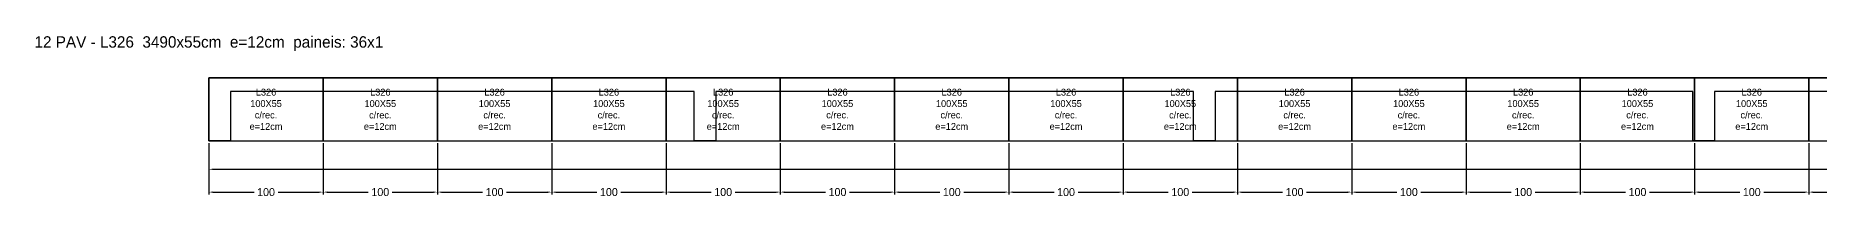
# Model space of a CAD drawing. Header units: metres. Extents: x -152 to 3515, y -160 to 217.
# Drawn here: x -152 to 1409, y -50 to 92 of the extents above; entities that cross this region are included whole.
import ezdxf

# ---------------------------------------------------------------- set-up
doc = ezdxf.new("R2010")
doc.units = ezdxf.units.M
for name, color, linetype in [('AUX00', 2, 'Continuous'), ('Contorno', 7, 'Continuous'), ('COTA', 3, 'Continuous'), ('NOMENCLATURA', 2, 'Continuous'), ('Paineis', 3, 'Continuous')]:
    doc.layers.add(name, color=color, linetype=linetype)
doc.dimstyles.new('COTA_LJ', dxfattribs={"dimtxt": 7, "dimasz": 3.5, "dimexe": 2, "dimexo": 2, "dimgap": 1.5, "dimtad": 1, "dimdec": 1, "dimcen": 2.5, "dimclrd": 3, "dimclre": 3, "dimclrt": 3, "dimazin": 3, "dimtfac": 1, "dimtmove": 0, "dimatfit": 3})

# ---------------------------------------------------------------- blocks, each defined once
blk = doc.blocks.new('_CLOSEDFILLED')
at = {"color": 0, "linetype": 'BYBLOCK'}
blk.add_solid([(-1, 0.16), (0, 0), (-1, -0.16)], dxfattribs=at)
blk = doc.blocks.new('*D1')
at = {"color": 3}
for p, q in [((0, -2), (0, -27)), ((3490, -2), (3490, -27)), ((3.5, -25), (1731, -25)), ((1759, -25), (3486.5, -25))]:
    blk.add_line(p, q, dxfattribs=at)
at = {"layer": 'Defpoints'}
for p in [(0, 0), (3490, 0), (0, -25)]:
    blk.add_point(p, dxfattribs=at)
at = {"layer": 'COTA', "color": 3, "xscale": 3.5, "yscale": 3.5, "rotation": 180}
blk.add_blockref('_CLOSEDFILLED', (0, -25), dxfattribs=at)
at = {"layer": 'COTA', "color": 3, "xscale": 3.5, "yscale": 3.5}
blk.add_blockref('_CLOSEDFILLED', (3490, -25), dxfattribs=at)
at = {"layer": 'COTA', "color": 3, "insert": (1745, -25), "char_height": 7, "attachment_point": 5}
blk.add_mtext('3490', dxfattribs=at)
blk = doc.blocks.new('*D3')
at = {"color": 3}
for p, q in [((0, -2), (0, -47)), ((100, -2), (100, -47)), ((3.5, -45), (39.5, -45)), ((60.5, -45), (96.5, -45))]:
    blk.add_line(p, q, dxfattribs=at)
at = {"layer": 'Defpoints'}
for p in [(0, 0), (100, 0), (0, -45)]:
    blk.add_point(p, dxfattribs=at)
at = {"layer": 'COTA', "color": 3, "xscale": 3.5, "yscale": 3.5, "rotation": 180}
blk.add_blockref('_CLOSEDFILLED', (0, -45), dxfattribs=at)
at = {"layer": 'COTA', "color": 3, "xscale": 3.5, "yscale": 3.5}
blk.add_blockref('_CLOSEDFILLED', (100, -45), dxfattribs=at)
at = {"layer": 'COTA', "color": 3, "insert": (50, -45), "char_height": 7, "attachment_point": 5}
blk.add_mtext('100', dxfattribs=at)
blk = doc.blocks.new('*D4')
at = {"color": 3}
for p, q in [((100, -2), (100, -47)), ((200, -2), (200, -47)), ((103.5, -45), (139.5, -45)), ((160.5, -45), (196.5, -45))]:
    blk.add_line(p, q, dxfattribs=at)
at = {"layer": 'Defpoints'}
for p in [(100, 0), (200, 0), (100, -45)]:
    blk.add_point(p, dxfattribs=at)
at = {"layer": 'COTA', "color": 3, "xscale": 3.5, "yscale": 3.5, "rotation": 180}
blk.add_blockref('_CLOSEDFILLED', (100, -45), dxfattribs=at)
at = {"layer": 'COTA', "color": 3, "xscale": 3.5, "yscale": 3.5}
blk.add_blockref('_CLOSEDFILLED', (200, -45), dxfattribs=at)
at = {"layer": 'COTA', "color": 3, "insert": (150, -45), "char_height": 7, "attachment_point": 5}
blk.add_mtext('100', dxfattribs=at)
blk = doc.blocks.new('*D5')
at = {"color": 3}
for p, q in [((200, -2), (200, -47)), ((300, -2), (300, -47)), ((203.5, -45), (239.5, -45)), ((260.5, -45), (296.5, -45))]:
    blk.add_line(p, q, dxfattribs=at)
at = {"layer": 'Defpoints'}
for p in [(200, 0), (300, 0), (200, -45)]:
    blk.add_point(p, dxfattribs=at)
at = {"layer": 'COTA', "color": 3, "xscale": 3.5, "yscale": 3.5, "rotation": 180}
blk.add_blockref('_CLOSEDFILLED', (200, -45), dxfattribs=at)
at = {"layer": 'COTA', "color": 3, "xscale": 3.5, "yscale": 3.5}
blk.add_blockref('_CLOSEDFILLED', (300, -45), dxfattribs=at)
at = {"layer": 'COTA', "color": 3, "insert": (250, -45), "char_height": 7, "attachment_point": 5}
blk.add_mtext('100', dxfattribs=at)
blk = doc.blocks.new('*D6')
at = {"color": 3}
for p, q in [((300, -2), (300, -47)), ((400, -2), (400, -47)), ((303.5, -45), (339.5, -45)), ((360.5, -45), (396.5, -45))]:
    blk.add_line(p, q, dxfattribs=at)
at = {"layer": 'Defpoints'}
for p in [(300, 0), (400, 0), (300, -45)]:
    blk.add_point(p, dxfattribs=at)
at = {"layer": 'COTA', "color": 3, "xscale": 3.5, "yscale": 3.5, "rotation": 180}
blk.add_blockref('_CLOSEDFILLED', (300, -45), dxfattribs=at)
at = {"layer": 'COTA', "color": 3, "xscale": 3.5, "yscale": 3.5}
blk.add_blockref('_CLOSEDFILLED', (400, -45), dxfattribs=at)
at = {"layer": 'COTA', "color": 3, "insert": (350, -45), "char_height": 7, "attachment_point": 5}
blk.add_mtext('100', dxfattribs=at)
blk = doc.blocks.new('*D7')
at = {"color": 3}
for p, q in [((400, -2), (400, -47)), ((500, -2), (500, -47)), ((403.5, -45), (439.5, -45)), ((460.5, -45), (496.5, -45))]:
    blk.add_line(p, q, dxfattribs=at)
at = {"layer": 'Defpoints'}
for p in [(400, 0), (500, 0), (400, -45)]:
    blk.add_point(p, dxfattribs=at)
at = {"layer": 'COTA', "color": 3, "xscale": 3.5, "yscale": 3.5, "rotation": 180}
blk.add_blockref('_CLOSEDFILLED', (400, -45), dxfattribs=at)
at = {"layer": 'COTA', "color": 3, "xscale": 3.5, "yscale": 3.5}
blk.add_blockref('_CLOSEDFILLED', (500, -45), dxfattribs=at)
at = {"layer": 'COTA', "color": 3, "insert": (450, -45), "char_height": 7, "attachment_point": 5}
blk.add_mtext('100', dxfattribs=at)
blk = doc.blocks.new('*D8')
at = {"color": 3}
for p, q in [((500, -2), (500, -47)), ((600, -2), (600, -47)), ((503.5, -45), (539.5, -45)), ((560.5, -45), (596.5, -45))]:
    blk.add_line(p, q, dxfattribs=at)
at = {"layer": 'Defpoints'}
for p in [(500, 0), (600, 0), (500, -45)]:
    blk.add_point(p, dxfattribs=at)
at = {"layer": 'COTA', "color": 3, "xscale": 3.5, "yscale": 3.5, "rotation": 180}
blk.add_blockref('_CLOSEDFILLED', (500, -45), dxfattribs=at)
at = {"layer": 'COTA', "color": 3, "xscale": 3.5, "yscale": 3.5}
blk.add_blockref('_CLOSEDFILLED', (600, -45), dxfattribs=at)
at = {"layer": 'COTA', "color": 3, "insert": (550, -45), "char_height": 7, "attachment_point": 5}
blk.add_mtext('100', dxfattribs=at)
blk = doc.blocks.new('*D9')
at = {"color": 3}
for p, q in [((600, -2), (600, -47)), ((700, -2), (700, -47)), ((603.5, -45), (639.5, -45)), ((660.5, -45), (696.5, -45))]:
    blk.add_line(p, q, dxfattribs=at)
at = {"layer": 'Defpoints'}
for p in [(600, 0), (700, 0), (600, -45)]:
    blk.add_point(p, dxfattribs=at)
at = {"layer": 'COTA', "color": 3, "xscale": 3.5, "yscale": 3.5, "rotation": 180}
blk.add_blockref('_CLOSEDFILLED', (600, -45), dxfattribs=at)
at = {"layer": 'COTA', "color": 3, "xscale": 3.5, "yscale": 3.5}
blk.add_blockref('_CLOSEDFILLED', (700, -45), dxfattribs=at)
at = {"layer": 'COTA', "color": 3, "insert": (650, -45), "char_height": 7, "attachment_point": 5}
blk.add_mtext('100', dxfattribs=at)
blk = doc.blocks.new('*D10')
at = {"color": 3}
for p, q in [((700, -2), (700, -47)), ((800, -2), (800, -47)), ((703.5, -45), (739.5, -45)), ((760.5, -45), (796.5, -45))]:
    blk.add_line(p, q, dxfattribs=at)
at = {"layer": 'Defpoints'}
for p in [(700, 0), (800, 0), (700, -45)]:
    blk.add_point(p, dxfattribs=at)
at = {"layer": 'COTA', "color": 3, "xscale": 3.5, "yscale": 3.5, "rotation": 180}
blk.add_blockref('_CLOSEDFILLED', (700, -45), dxfattribs=at)
at = {"layer": 'COTA', "color": 3, "xscale": 3.5, "yscale": 3.5}
blk.add_blockref('_CLOSEDFILLED', (800, -45), dxfattribs=at)
at = {"layer": 'COTA', "color": 3, "insert": (750, -45), "char_height": 7, "attachment_point": 5}
blk.add_mtext('100', dxfattribs=at)
blk = doc.blocks.new('*D11')
at = {"color": 3}
for p, q in [((800, -2), (800, -47)), ((900, -2), (900, -47)), ((803.5, -45), (839.5, -45)), ((860.5, -45), (896.5, -45))]:
    blk.add_line(p, q, dxfattribs=at)
at = {"layer": 'Defpoints'}
for p in [(800, 0), (900, 0), (800, -45)]:
    blk.add_point(p, dxfattribs=at)
at = {"layer": 'COTA', "color": 3, "xscale": 3.5, "yscale": 3.5, "rotation": 180}
blk.add_blockref('_CLOSEDFILLED', (800, -45), dxfattribs=at)
at = {"layer": 'COTA', "color": 3, "xscale": 3.5, "yscale": 3.5}
blk.add_blockref('_CLOSEDFILLED', (900, -45), dxfattribs=at)
at = {"layer": 'COTA', "color": 3, "insert": (850, -45), "char_height": 7, "attachment_point": 5}
blk.add_mtext('100', dxfattribs=at)
blk = doc.blocks.new('*D12')
at = {"color": 3}
for p, q in [((900, -2), (900, -47)), ((1000, -2), (1000, -47)), ((903.5, -45), (939.5, -45)), ((960.5, -45), (996.5, -45))]:
    blk.add_line(p, q, dxfattribs=at)
at = {"layer": 'Defpoints'}
for p in [(900, 0), (1000, 0), (900, -45)]:
    blk.add_point(p, dxfattribs=at)
at = {"layer": 'COTA', "color": 3, "xscale": 3.5, "yscale": 3.5, "rotation": 180}
blk.add_blockref('_CLOSEDFILLED', (900, -45), dxfattribs=at)
at = {"layer": 'COTA', "color": 3, "xscale": 3.5, "yscale": 3.5}
blk.add_blockref('_CLOSEDFILLED', (1000, -45), dxfattribs=at)
at = {"layer": 'COTA', "color": 3, "insert": (950, -45), "char_height": 7, "attachment_point": 5}
blk.add_mtext('100', dxfattribs=at)
blk = doc.blocks.new('*D13')
at = {"color": 3}
for p, q in [((1000, -2), (1000, -47)), ((1100, -2), (1100, -47)), ((1003.5, -45), (1039.5, -45)), ((1060.5, -45), (1096.5, -45))]:
    blk.add_line(p, q, dxfattribs=at)
at = {"layer": 'Defpoints'}
for p in [(1000, 0), (1100, 0), (1000, -45)]:
    blk.add_point(p, dxfattribs=at)
at = {"layer": 'COTA', "color": 3, "xscale": 3.5, "yscale": 3.5, "rotation": 180}
blk.add_blockref('_CLOSEDFILLED', (1000, -45), dxfattribs=at)
at = {"layer": 'COTA', "color": 3, "xscale": 3.5, "yscale": 3.5}
blk.add_blockref('_CLOSEDFILLED', (1100, -45), dxfattribs=at)
at = {"layer": 'COTA', "color": 3, "insert": (1050, -45), "char_height": 7, "attachment_point": 5}
blk.add_mtext('100', dxfattribs=at)
blk = doc.blocks.new('*D14')
at = {"color": 3}
for p, q in [((1100, -2), (1100, -47)), ((1200, -2), (1200, -47)), ((1103.5, -45), (1139.5, -45)), ((1160.5, -45), (1196.5, -45))]:
    blk.add_line(p, q, dxfattribs=at)
at = {"layer": 'Defpoints'}
for p in [(1100, 0), (1200, 0), (1100, -45)]:
    blk.add_point(p, dxfattribs=at)
at = {"layer": 'COTA', "color": 3, "xscale": 3.5, "yscale": 3.5, "rotation": 180}
blk.add_blockref('_CLOSEDFILLED', (1100, -45), dxfattribs=at)
at = {"layer": 'COTA', "color": 3, "xscale": 3.5, "yscale": 3.5}
blk.add_blockref('_CLOSEDFILLED', (1200, -45), dxfattribs=at)
at = {"layer": 'COTA', "color": 3, "insert": (1150, -45), "char_height": 7, "attachment_point": 5}
blk.add_mtext('100', dxfattribs=at)
blk = doc.blocks.new('*D15')
at = {"color": 3}
for p, q in [((1200, -2), (1200, -47)), ((1300, -2), (1300, -47)), ((1203.5, -45), (1239.5, -45)), ((1260.5, -45), (1296.5, -45))]:
    blk.add_line(p, q, dxfattribs=at)
at = {"layer": 'Defpoints'}
for p in [(1200, 0), (1300, 0), (1200, -45)]:
    blk.add_point(p, dxfattribs=at)
at = {"layer": 'COTA', "color": 3, "xscale": 3.5, "yscale": 3.5, "rotation": 180}
blk.add_blockref('_CLOSEDFILLED', (1200, -45), dxfattribs=at)
at = {"layer": 'COTA', "color": 3, "xscale": 3.5, "yscale": 3.5}
blk.add_blockref('_CLOSEDFILLED', (1300, -45), dxfattribs=at)
at = {"layer": 'COTA', "color": 3, "insert": (1250, -45), "char_height": 7, "attachment_point": 5}
blk.add_mtext('100', dxfattribs=at)
blk = doc.blocks.new('*D16')
at = {"color": 3}
for p, q in [((1300, -2), (1300, -47)), ((1400, -2), (1400, -47)), ((1303.5, -45), (1339.5, -45)), ((1360.5, -45), (1396.5, -45))]:
    blk.add_line(p, q, dxfattribs=at)
at = {"layer": 'Defpoints'}
for p in [(1300, 0), (1400, 0), (1300, -45)]:
    blk.add_point(p, dxfattribs=at)
at = {"layer": 'COTA', "color": 3, "xscale": 3.5, "yscale": 3.5, "rotation": 180}
blk.add_blockref('_CLOSEDFILLED', (1300, -45), dxfattribs=at)
at = {"layer": 'COTA', "color": 3, "xscale": 3.5, "yscale": 3.5}
blk.add_blockref('_CLOSEDFILLED', (1400, -45), dxfattribs=at)
at = {"layer": 'COTA', "color": 3, "insert": (1350, -45), "char_height": 7, "attachment_point": 5}
blk.add_mtext('100', dxfattribs=at)
blk = doc.blocks.new('*D17')
at = {"color": 3}
for p, q in [((1400, -2), (1400, -47)), ((1500, -2), (1500, -47)), ((1403.5, -45), (1439.5, -45)), ((1460.5, -45), (1496.5, -45))]:
    blk.add_line(p, q, dxfattribs=at)
at = {"layer": 'Defpoints'}
for p in [(1400, 0), (1500, 0), (1400, -45)]:
    blk.add_point(p, dxfattribs=at)
at = {"layer": 'COTA', "color": 3, "xscale": 3.5, "yscale": 3.5, "rotation": 180}
blk.add_blockref('_CLOSEDFILLED', (1400, -45), dxfattribs=at)
at = {"layer": 'COTA', "color": 3, "xscale": 3.5, "yscale": 3.5}
blk.add_blockref('_CLOSEDFILLED', (1500, -45), dxfattribs=at)
at = {"layer": 'COTA', "color": 3, "insert": (1450, -45), "char_height": 7, "attachment_point": 5}
blk.add_mtext('100', dxfattribs=at)

msp = doc.modelspace()

# ---------------------------------------------------------------- linework, layer by layer
at = {"layer": 'Contorno'}
msp.add_lwpolyline([(1735.5, 43), (1317.5, 43), (1317.5, 0), (1298.5, 0), (1298.5, 43), (880.5, 43), (880.5, 0), (861.5, 0), (861.5, 43), (443.5, 43), (443.5, 0), (424.5, 0), (424.5, 43), (19, 43), (19, 0), (0, 0), (0, 0), (0, 55), (3490, 55)], dxfattribs=at)
at = {"layer": 'Paineis'}
for points in [[(0, 0), (100, 0), (100, 55), (0, 55)], [(100, 0), (200, 0), (200, 55), (100, 55)], [(200, 0), (300, 0), (300, 55), (200, 55)], [(300, 0), (400, 0), (400, 55), (300, 55)], [(400, 0), (500, 0), (500, 55), (400, 55)], [(500, 0), (600, 0), (600, 55), (500, 55)], [(600, 0), (700, 0), (700, 55), (600, 55)], [(700, 0), (800, 0), (800, 55), (700, 55)], [(800, 0), (900, 0), (900, 55), (800, 55)], [(900, 0), (1000, 0), (1000, 55), (900, 55)], [(1000, 0), (1100, 0), (1100, 55), (1000, 55)], [(1100, 0), (1200, 0), (1200, 55), (1100, 55)], [(1200, 0), (1300, 0), (1300, 55), (1200, 55)], [(1300, 0), (1400, 0), (1400, 55), (1300, 55)], [(1400, 0), (1500, 0), (1500, 55), (1400, 55)]]:
    msp.add_lwpolyline(points, close=True, dxfattribs=at)

# ---------------------------------------------------------------- texts
at = {"layer": 'AUX00', "char_height": 6, "width": 100, "attachment_point": 5}
for insert in [(50, 27.5), (150, 27.5), (250, 27.5), (350, 27.5), (450, 27.5), (550, 27.5), (650, 27.5), (750, 27.5), (850, 27.5), (950, 27.5), (1050, 27.5), (1150, 27.5), (1250, 27.5), (1350, 27.5)]:
    msp.add_mtext('\\pxqc;L326^J100X55^Jc/rec.^Je=12cm', dxfattribs=dict(at, insert=insert))
at = {"layer": 'NOMENCLATURA', "insert": (0, 85), "char_height": 10, "width": 3510, "attachment_point": 5}
msp.add_mtext('12 PAV - L326  3490x55cm  e=12cm  paineis: 36x1', dxfattribs=at)

# ---------------------------------------------------------------- dimensions: what is measured, and where the dimension line sits
at = {"layer": 'COTA'}
for base, p1, p2, picture, middle in [((0, -25), (0, 0), (3490, 0), '*D1', (1745, -25)), ((0, -45), (0, 0), (100, 0), '*D3', (50, -45)), ((100, -45), (100, 0), (200, 0), '*D4', (150, -45)), ((200, -45), (200, 0), (300, 0), '*D5', (250, -45)), ((300, -45), (300, 0), (400, 0), '*D6', (350, -45)), ((400, -45), (400, 0), (500, 0), '*D7', (450, -45)), ((500, -45), (500, 0), (600, 0), '*D8', (550, -45)), ((600, -45), (600, 0), (700, 0), '*D9', (650, -45)), ((700, -45), (700, 0), (800, 0), '*D10', (750, -45)), ((800, -45), (800, 0), (900, 0), '*D11', (850, -45)), ((900, -45), (900, 0), (1000, 0), '*D12', (950, -45)), ((1000, -45), (1000, 0), (1100, 0), '*D13', (1050, -45)), ((1100, -45), (1100, 0), (1200, 0), '*D14', (1150, -45)), ((1200, -45), (1200, 0), (1300, 0), '*D15', (1250, -45)), ((1300, -45), (1300, 0), (1400, 0), '*D16', (1350, -45)), ((1400, -45), (1400, 0), (1500, 0), '*D17', (1450, -45))]:
    dim = msp.add_linear_dim(base=base, p1=p1, p2=p2, dimstyle='COTA_LJ', dxfattribs=at)
    dim.commit()
    dim.dimension.update_dxf_attribs({"geometry": picture, "text_midpoint": middle})

doc.saveas('drawing.dxf')
